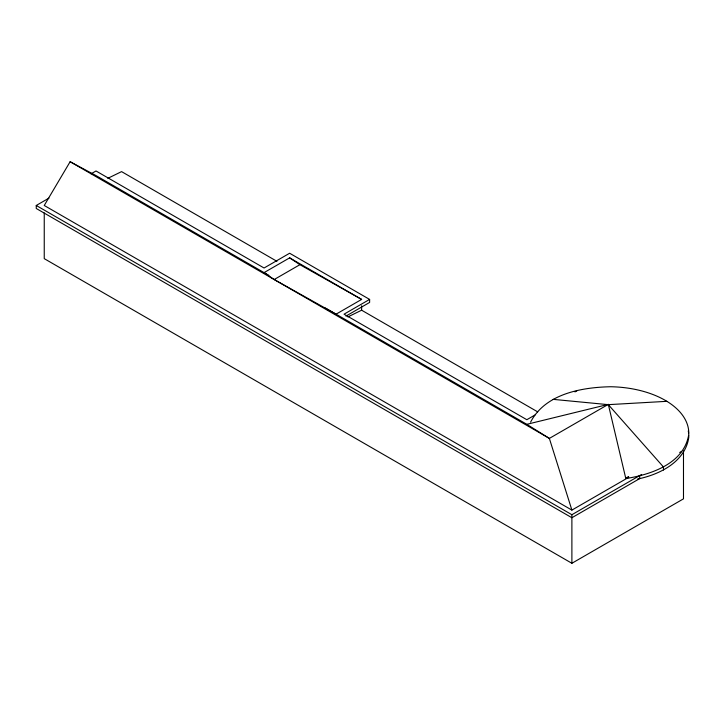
<?xml version="1.0" encoding="UTF-8"?>
<svg xmlns="http://www.w3.org/2000/svg" width="725" height="725" viewBox="0 0 725 725"><rect width="100%" height="100%" fill="white"/><g stroke="black" fill="none" stroke-linecap="round" stroke-linejoin="round"><path stroke-width="1.09" d="M530.573 422.167C545.146 393.856 581.568 387.304 610.722 386.742A80.475 46.463 0 0 1 688.75 434.574C684.083 463.23 651.884 474.322 626.799 478.4M268.93 275.428L96.008 175.586L70.126 161.72L44.243 205.474L571.889 510.101L628.756 477.277M637.538 479.062C659.451 474.612 685.098 462.015 688.75 437.583A80.475 46.463 0 0 0 688.777 435.39M639.686 475.582L639.686 478.591L571.889 517.732L36.25 208.483L36.25 205.474L48.983 198.115M91.105 173.801L96.008 170.973L264.063 268.005L289.638 253.243L369.623 299.416L369.623 302.434L345.943 316.1M289.638 257.855L264.063 272.618L274.177 279.533L336.056 314.179L361.63 299.416L289.638 257.855L299.896 264.679M274.177 279.533L299.914 264.688L361.63 299.416M369.623 299.416L344.049 314.179L526.83 419.712L534.978 415.008M574.979 391.908L576.928 390.784M628.638 476.497L625.729 478.183L608.311 404.378L549.36 438.407L70.126 161.72M36.25 205.474L571.889 514.723L641.634 474.458M679.688 452.482L681.636 451.358M44.243 212.942L44.243 258.644L571.889 563.28L683.485 498.845L683.485 450.914M107.807 178.332L121.573 171.617L276.932 261.317M347.855 316.925L361.63 310.209L537.723 411.882M325.353 308.007L526.83 424.324L608.311 404.378M553.13 399.357L608.311 404.659L666.891 401.324M526.83 424.324L549.36 438.407L571.889 510.101M608.311 404.659L663.484 467.009L663.484 470.017M571.889 514.723L571.889 563.28M361.63 305.769L361.63 310.209M688.27 430.958A80.475 46.463 0 0 1 688.614 433.169"/></g></svg>
